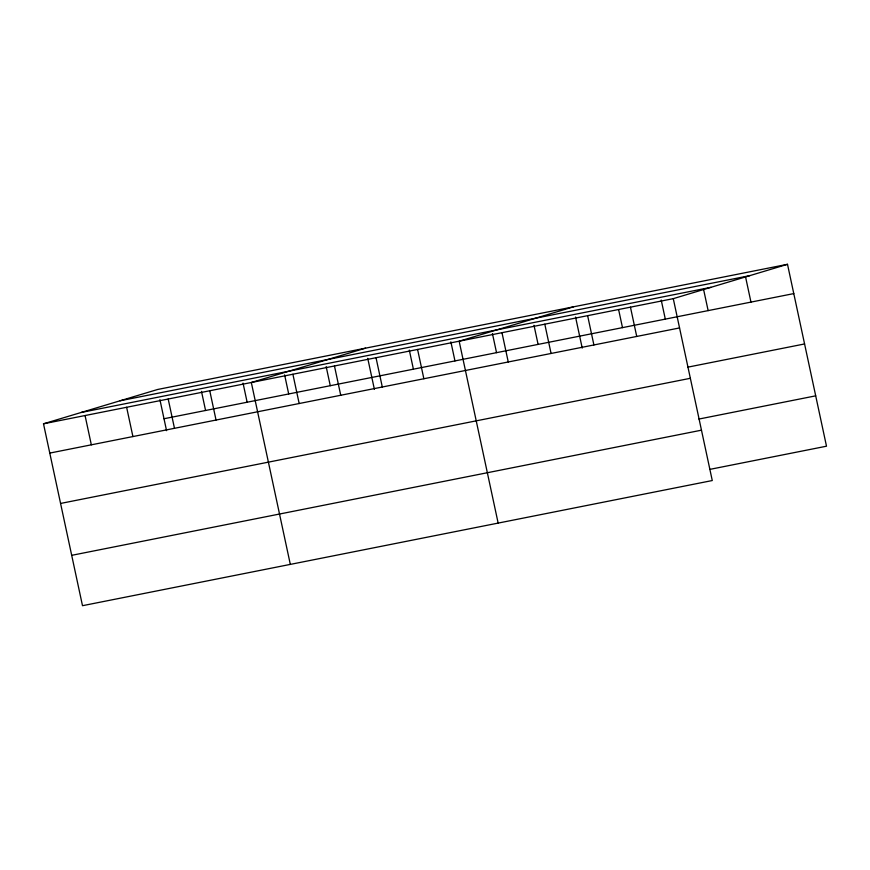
<?xml version="1.0" encoding="UTF-8"?>
<svg xmlns="http://www.w3.org/2000/svg" width="870" height="870" viewBox="0 0 870 870"><rect width="100%" height="100%" fill="white"/><g stroke="black" fill="none" stroke-linecap="round" stroke-linejoin="round"><path stroke-width="1.3" d="M787.502 264.306L673.282 298.649L712.269 480.544L82.498 605.694L43.5 423.799L157.731 389.455L787.502 264.306L826.5 446.201L709.702 469.408M365.552 348.152L251.321 382.495L290.319 564.391M573.384 306.86L459.153 341.203L498.151 523.098M120.038 400.787L749.809 275.638M81.193 412.467L710.975 287.317M43.5 423.799L673.282 298.649M164.006 418.742L793.788 293.592M49.775 453.085L679.557 327.936M687.789 367.162L804.576 343.954M60.574 503.447L690.356 378.298M698.904 419.057L815.701 395.839M71.699 555.332L701.47 430.182M745.503 276.638L750.962 302.108M703.493 288.971L708.136 310.612M661.211 300.03L665.311 319.127M630.456 307.164L636.731 336.451M618.668 309.807L622.485 327.631M587.631 315.669L593.905 344.955M575.559 317.05L582.215 348.076M544.805 324.184L551.08 353.47M533.995 325.304L538.095 344.4M501.979 332.688L508.254 361.974M492.431 333.569L496.531 352.665M450.867 341.823L454.966 360.919M417.589 349.457L423.864 378.744M409.302 350.088L413.402 369.185M376.025 357.722L382.3 387.009M367.738 358.342L374.394 389.368M334.461 365.976L340.735 395.263M326.174 366.607L330.263 385.704M292.896 374.241L299.171 403.528M284.61 374.861L288.699 393.958M243.045 383.126L247.134 402.223M209.757 390.76L216.043 420.047M201.481 391.38L205.57 410.477M168.193 399.015L174.478 428.301M159.917 399.645L166.561 430.672M126.628 407.28L132.914 436.566M85.064 415.534L91.339 444.82"/></g></svg>
